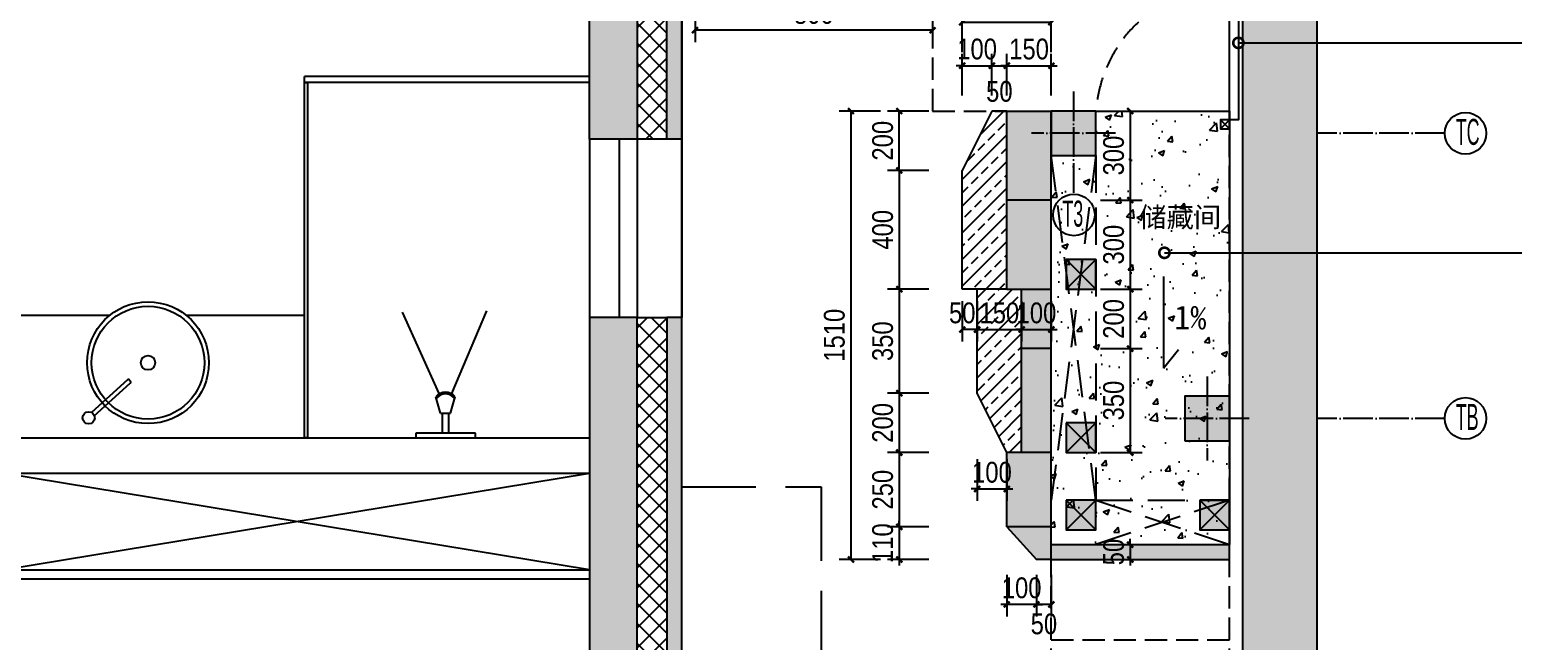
# Model space of a CAD drawing. Extents: x 9928 to 93764, y -101273 to -34887.
# Drawn here: x 26047 to 31044, y -62708 to -60649 of the extents above; entities that cross this region are included whole.
import ezdxf
from ezdxf import colors
from ezdxf.entities.mleader import LeaderData, LeaderLine
from ezdxf.math import Vec2, Vec3

# ---------------------------------------------------------------- set-up
doc = ezdxf.new("R2010")
doc.units = 0
doc.header["$LTSCALE"] = 1000
doc.header["$MEASUREMENT"] = 0
for name, pattern in [('CENTER', [2, 1.25, -0.25, 0.25, -0.25]), ('DASH', [0.35, 0.25, -0.1]), ('DOTE', [2.42, 2, -0.2, 0.02, -0.2]), ('HIDDEN', [0.375, 0.25, -0.125])]:
    doc.linetypes.add(name, pattern=pattern)
doc.layers.add('_0', color=7, linetype='Continuous', lineweight=25)
for name, color, linetype in [('A', 163, 'CENTER'), ('A-ANNO-DIMS', 6, 'Continuous'), ('A-ANNO-NOTE', 4, 'Continuous'), ('A-DOOR-FULL', 25, 'Continuous'), ('A-DOOR-SWNG', 21, 'HIDDEN'), ('A-FLOR-OVHD', 111, 'HIDDEN'), ('A-FLOR-STRS', 54, 'Continuous'), ('A-FURN-PATT-251', 251, 'Continuous'), ('A-PRTN-PRHT', 216, 'Continuous'), ('A-WALL-FULL', 5, 'Continuous'), ('GL', 131, 'Continuous'), ('S-COLS', 5, 'Continuous'), ('SPACE_HATCH', 8, 'Continuous'), ('设备', 150, 'Continuous')]:
    doc.layers.add(name, color=color, linetype=linetype)
doc.styles.add('DIM', font='ARIALN.TTF')
doc.styles.add('DIM_T3', font='ARIALN.TTF')
doc.styles.add('MATERAL LIST-A1$0$MATERAL LIST-A1$0$EN1', font='ARIALN.TTF', dxfattribs={"height": 2.5})
doc.styles.get("Standard").update_dxf_attribs({"font": 'gbenor.shx', "bigfont": 'gbcbig.shx'})
doc.dimstyles.new('_TCH_ARCH&&20', dxfattribs={"dimtxt": 70, "dimasz": 20, "dimexe": 40, "dimexo": 40, "dimgap": 20, "dimtad": 1, "dimdec": 0, "dimzin": 0, "dimdsep": 46, "dimtxsty": 'DIM_T3', "dimblk": 'ARCHTICK', "dimcen": 0.09, "dimclrd": 6, "dimclre": 6, "dimclrt": 6, "dimazin": 2, "dimtfac": 1, "dimtdec": 0, "dimtix": 1, "dimtmove": 2, "dimatfit": 3, "dimfxl": 100, "dimfxlon": 1, "dimtolj": 1, "dimtzin": 0, "dimarcsym": 0})
pattern_1 = [(135, (672692.57, -481348.93), (-33.6759605, -33.6759605), []), (225, (672692.57, -481348.93), (33.6759605, -33.6759605), [])]

# ---------------------------------------------------------------- blocks, each defined once
blk = doc.blocks.new('zw2')
at = {"layer": 'SPACE_HATCH'}
h = blk.add_hatch(color=256, dxfattribs=at)
h.dxf.hatch_style = 1
h.paths.add_polyline_path([(41709.3, -78137.2), (41859.3, -78137.2), (41859.3, -77987.2), (41709.3, -77987.2)])
at = {"layer": 'S-COLS'}
blk.add_lwpolyline([(41709.3, -78137.2), (41859.3, -78137.2), (41859.3, -77987.2), (41709.3, -77987.2)], close=True, dxfattribs=at)
blk = doc.blocks.new('asldiufhasdfaser9r')
at = {"layer": 'A-FURN-PATT-251'}
h = blk.add_hatch(color=256, dxfattribs=at)
h.dxf.hatch_style = 1
h.paths.add_polyline_path([(39038.9, -76921), (38878.9, -76921), (38878.9, -81717.1), (39038.9, -81717.1)])
h = blk.add_hatch(dxfattribs=at)
h.set_pattern_fill('ANSI37', color=256, scale=30, angle=90)
h.set_pattern_definition(pattern_1)
h.paths.add_polyline_path([(39138.9, -76921), (39038.9, -76921), (39038.9, -81717.1), (39138.9, -81717.1)])
h = blk.add_hatch(color=256, dxfattribs=at)
h.dxf.hatch_style = 1
h.paths.add_polyline_path([(39188.9, -76921), (39138.9, -76921), (39138.9, -81717.1), (39188.9, -81717.1)])
h = blk.add_hatch(color=256, dxfattribs=at)
h.dxf.hatch_style = 1
h.paths.add_polyline_path([(39038.9, -84997.1), (39038.9, -82317.1), (38878.9, -82317.1), (38878.9, -84837.1), (38708.9, -84837.1), (38708.9, -84997.1)])
h = blk.add_hatch(color=256, dxfattribs=at)
h.dxf.hatch_style = 1
h.paths.add_polyline_path([(39138.9, -85097.1), (38708.9, -85097.1), (38708.9, -85147.1), (39188.9, -85147.1), (39188.9, -82317.1), (39138.9, -82317.1)])
h = blk.add_hatch(dxfattribs=at)
h.set_pattern_fill('ANSI37', color=256, scale=30, angle=90)
h.set_pattern_definition(pattern_1)
h.paths.add_polyline_path([(39038.9, -82317.1), (39038.9, -84997.1), (38708.9, -84997.1), (38708.9, -85097.1), (39138.9, -85097.1), (39138.9, -82317.1)])
for p, q in [((37919, -81526), (37919, -81506)), ((38878.9, -81506), (37919, -81506)), ((38878.9, -81526), (37919, -81526)), ((38878.9, -81717.1), (38878.9, -82317.1)), ((38978.9, -81717.1), (38978.9, -82317.1)), ((39038.9, -81717.1), (39038.9, -82317.1)), ((39138.9, -81717.1), (39038.9, -81717.1)), ((39188.9, -81717.1), (39188.9, -82317.1)), ((38372, -82572.7), (38248.9, -82299.6)), ((38414.8, -82572.7), (38532.4, -82295.1)), ((37261.4, -82311), (36908.9, -82311)), ((37919, -82311), (37521.6, -82311)), ((37919, -82722.1), (37919, -82311)), ((39038.9, -82317.1), (39138.9, -82317.1)), ((38376.4, -82638.9), (38360.7, -82584.9)), ((38410.5, -82638.9), (38426.1, -82584.9)), ((38376.4, -82638.9), (38410.5, -82638.9)), ((38383.5, -82707.1), (38383.5, -82638.9)), ((38404.8, -82707.1), (38404.8, -82638.9)), ((36908.9, -82722.1), (38878.9, -82722.1)), ((38494, -82707.1), (38294, -82707.1)), ((38294, -82707.1), (38294, -82722.1)), ((38294, -82722.1), (38494, -82722.1)), ((38494, -82722.1), (38494, -82707.1)), ((38878.9, -82727.1), (38878.9, -82827.1)), ((38878.9, -82842.1), (36908.9, -82842.1)), ((38878.9, -82842.1), (36908.9, -83167.1)), ((38878.9, -83167.1), (36908.9, -82842.1)), ((36908.9, -83167.1), (38878.9, -83167.1)), ((36908.9, -83197.1), (38878.9, -83197.1))]:
    blk.add_line(p, q, dxfattribs=at)
for points in [[(39038.9, -76921), (39038.9, -81717.1), (38878.9, -81717.1), (38878.9, -76921)], [(39188.9, -76921), (39188.9, -81717.1), (39138.9, -81717.1), (39138.9, -76921)]]:
    blk.add_lwpolyline(points, dxfattribs=at)
for points in [[(37929, -82722.1), (37919, -82722.1), (37919, -81526), (37929, -81526)], [(39038.9, -84997.1), (39038.9, -82317.1), (38878.9, -82317.1), (38878.9, -84837.1), (38708.9, -84837.1), (38708.9, -84997.1)], [(39138.9, -85097.1), (38708.9, -85097.1), (38708.9, -85147.1), (39188.9, -85147.1), (39188.9, -82317.1), (39138.9, -82317.1)]]:
    blk.add_lwpolyline(points, close=True, dxfattribs=at)
blk.add_lwpolyline([(37210.5, -82648.8), (37331.9, -82538.6, 0.32977), (37332.8, -82531.5), (37329.5, -82527.9, 0.441829), (37322.2, -82527.2), (37201.1, -82637.2)], format="xyb", dxfattribs=at)
for centre, radius in [((37391.5, -82469.5), 205), ((37391.5, -82469.5), 190), ((37391.5, -82469.5), 24.3), ((37191.5, -82655.3), 20.5)]:
    blk.add_circle(centre, radius, dxfattribs=at)
for radius in [42, 37]:
    blk.add_arc((38393.4, -82611.2), radius, 38.8688, 141.1312, dxfattribs=at)
blk = doc.blocks.new('jiegouzhu 100')
at = {"layer": 'SPACE_HATCH'}
h = blk.add_hatch(color=256, dxfattribs=at)
h.dxf.hatch_style = 1
h.paths.add_polyline_path([(40119.9, -80658.3), (40219.9, -80658.3), (40219.9, -80758.3), (40119.9, -80758.3)])
at = {"layer": 'S-COLS'}
for p, q in [((40119.9, -80658.3), (40219.9, -80758.3)), ((40119.9, -80758.3), (40219.9, -80658.3))]:
    blk.add_line(p, q, dxfattribs=at)
blk.add_lwpolyline([(40119.9, -80658.3), (40119.9, -80758.3), (40219.9, -80758.3), (40219.9, -80658.3)], close=True, dxfattribs=at)
blk = doc.blocks.new('alisdhuflaisduhfalsidfhu')
at = {"layer": 'A-FURN-PATT-251'}
h = blk.add_hatch(color=256, dxfattribs=at)
h.dxf.hatch_style = 1
h.paths.add_polyline_path([(42419.1, -90621.1), (42669.1, -90621.1), (42669.1, -77792.1), (42419.1, -77792.1)])
h = blk.add_hatch(dxfattribs=at)
h.set_pattern_fill('ANSI33', color=256, scale=20)
h.set_pattern_definition([(45, (0, 0), (-44.90128, 44.90128), []), (45, (44.9, 0), (-44.90128, 44.90128), [31.75, -15.875])])
h.paths.add_polyline_path([(41624.1, -81622.1), (41574.1, -81622.1), (41474.1, -81822.1), (41474.1, -82222.1), (41624.1, -82222.1)])
h.paths.add_polyline_path([(41674.1, -82222.1), (41624.1, -82222.1), (41524.1, -82222.1), (41524.1, -82572.1), (41624.1, -82772.1), (41674.1, -82772.1)])
h = blk.add_hatch(color=253, dxfattribs=at)
h.dxf.hatch_style = 1
h.paths.add_polyline_path([(41774.1, -81622.1), (41624.1, -81622.1), (41624.1, -81922.1), (41774.1, -81922.1)])
h.paths.add_polyline_path([(41774.1, -81922.1), (41624.1, -81922.1), (41624.1, -82222.1), (41774.1, -82222.1)])
h.paths.add_polyline_path([(41774.1, -82222.1), (41674.1, -82222.1), (41674.1, -82422.1), (41774.1, -82422.1)])
h.paths.add_polyline_path([(41774.1, -82422.1), (41674.1, -82422.1), (41674.1, -82772.1), (41774.1, -82772.1)])
h.paths.add_polyline_path([(41774.1, -82772.1), (41624.1, -82772.1), (41624.1, -83022.1), (41774.1, -83022.1)])
h.paths.add_polyline_path([(41774.1, -83022.1), (41624.1, -83022.1), (41724.1, -83132.1), (41774.1, -83132.1)])
h.paths.add_polyline_path([(42374.1, -83082.1), (41774.1, -83082.1), (41774.1, -83132.1), (42374.1, -83132.1)])
h = blk.add_hatch(dxfattribs=at)
h.set_pattern_fill('混凝土', color=256, scale=30)
h.set_pattern_definition([(50, (-12921.65, 0), (215.17805, -18.82564), [22.5, -247.5]), (355, (-12921.65, 0), (-41.6254, 225.65764), [18, -198]), (100.4514, (-12903.72, -1.57), (173.5528, 206.83186), [19.12206, -210.34263]), (46.1842, (-12921.65, 60), (320.1723, -49.6557), [33.75, -371.25]), (96.6356, (-12894.97, 55.86), (280.3988, 292.2354), [28.6831, -315.5139]), (351.1842, (-12921.65, 60), (280.3986, 292.2356), [27, -297]), (21, (-12891.65, 45), (179.0721, -120.78567), [22.5, -247.5]), (326, (-12891.65, 45), (72.9946, 217.545), [18, -198]), (71.4514, (-12876.73, 34.93), (252.0668, 96.75915), [19.12206, -210.34263]), (37.5, (-12921.65, 0), (3.647957, 99.868156), [0, -195.6, 0, -201, 0, -198.75]), (7.5, (-12921.65, 0), (78.92086, 118.32351), [0, -114.6, 0, -191.1, 0, -75.75]), (327.5, (-12988.55, 0), (160.14673, -6.76646), [0, -75, 0, -234, 0, -310.5]), (317.5, (-13018.55, 0), (174.95585, 30.0315), [0, -97.5, 0, -155.4, 0, -220.5])])
h.paths.add_polyline_path([(41774.1, -81772.1), (41929.5, -81772.1), (41924.1, -81622.1), (42374.1, -81622.1), (42374.1, -83082.1), (41774.1, -83082.1)])
at = {"layer": '设备', "linetype": 'HIDDEN', "ltscale": 0.25}
h = blk.add_hatch(dxfattribs=at)
h.set_pattern_fill('ANSI31', color=256, scale=50)
h.set_pattern_definition([(45, (-12921.65, 0), (-56.1266, 56.1266), [])])
edge = h.paths.add_edge_path()
edge.add_arc((41129.1, -80292.1), 250, 0, 360)
edge = h.paths.add_edge_path()
edge.add_arc((40769.1, -86842.1), 250, 0, 360)
edge = h.paths.add_edge_path()
edge.add_arc((41319.1, -87442.1), 250, 0, 360)
at = {"layer": 'A-DOOR-FULL'}
blk.add_lwpolyline([(42404.1, -81202.1), (42404.1, -81652.1), (42374.1, -81652.1), (42374.1, -81202.1)], close=True, dxfattribs=at)
at = {"layer": 'A-DOOR-SWNG', "ltscale": 0.3}
blk.add_arc((42374.1, -81652.1), 450, 90, 176.1774, dxfattribs=at)
at = {"layer": 'A-FLOR-OVHD', "linetype": 'DASH', "ltscale": 0.3}
for p, q in [((42374.1, -82932.1), (42374.1, -81682.1)), ((41774.1, -84452.1), (41774.1, -83132.1)), ((42374.1, -84452.1), (42374.1, -83132.1)), ((41774.1, -83402.1), (42374.1, -83402.1))]:
    blk.add_line(p, q, dxfattribs=at)
for points in [[(41374.1, -77797.1), (41374.1, -78812.1), (40574.1, -78812.1), (40574.1, -80812.1), (41374.1, -80812.1), (41374.1, -81622.1), (41774.1, -81622.1)], [(42374.1, -81622.1), (42374.1, -80012.1), (41974.1, -80012.1), (41974.1, -77797.1)]]:
    blk.add_lwpolyline(points, dxfattribs=at)
at = {"layer": 'A-FLOR-STRS'}
for p, q in [((41574.1, -81622.1), (41474.1, -81822.1)), ((41624.1, -81622.1), (41574.1, -81622.1)), ((41924.1, -81622.1), (42374.1, -81622.1)), ((42374.1, -81622.1), (42374.1, -83082.1)), ((41474.1, -82222.1), (41474.1, -81822.1)), ((41624.1, -82222.1), (41474.1, -82222.1)), ((41524.1, -82572.1), (41524.1, -82222.1)), ((41624.1, -82772.1), (41524.1, -82572.1))]:
    blk.add_line(p, q, dxfattribs=at)
at = {"layer": 'A-PRTN-PRHT'}
for p, q in [((41624.1, -82222.1), (41624.1, -81622.1)), ((41624.1, -81622.1), (41774.1, -81622.1)), ((41774.1, -83132.1), (41774.1, -81622.1)), ((42374.1, -81652.1), (42344.1, -81682.1)), ((42344.1, -81652.1), (42374.1, -81682.1)), ((41774.1, -81922.1), (41624.1, -81922.1)), ((41624.1, -82222.1), (41774.1, -82222.1)), ((41674.1, -82772.1), (41674.1, -82222.1)), ((41774.1, -82422.1), (41674.1, -82422.1)), ((41774.1, -82772.1), (41624.1, -82772.1)), ((41624.1, -83022.1), (41624.1, -82772.1)), ((41774.1, -83022.1), (41624.1, -83022.1)), ((41624.1, -83022.1), (41724.1, -83132.1)), ((41774.1, -83082.1), (42374.1, -83082.1)), ((42374.1, -83132.1), (42374.1, -83082.1)), ((41774.1, -83132.1), (41724.1, -83132.1)), ((41774.1, -83132.1), (42374.1, -83132.1))]:
    blk.add_line(p, q, dxfattribs=at)
at = {"layer": 'A-PRTN-PRHT', "linetype": 'DASH', "ltscale": 0.5}
for p, q in [((41924.1, -82932.1), (41774.1, -81772.1)), ((41924.1, -81772.1), (41774.1, -82932.1)), ((41924.1, -81772.1), (41924.1, -82932.1)), ((41924.1, -82932.1), (42374.1, -82932.1)), ((41924.1, -82932.1), (42374.1, -83082.1)), ((42374.1, -82932.1), (41924.1, -83082.1)), ((42374.1, -83082.1), (42374.1, -82932.1))]:
    blk.add_line(p, q, dxfattribs=at)
at = {"layer": 'A-PRTN-PRHT'}
blk.add_lwpolyline([(42374.1, -81652.1), (42344.1, -81652.1), (42344.1, -81682.1), (42374.1, -81682.1)], close=True, dxfattribs=at)
at = {"layer": 'A-WALL-FULL'}
for p, q in [((40529.1, -85147.1), (40529.1, -77792.1)), ((42419.1, -90621.1), (42419.1, -77792.1)), ((42669.1, -90621.1), (42669.1, -77792.1))]:
    blk.add_line(p, q, dxfattribs=at)
at = {"layer": 'SPACE_HATCH', "linetype": 'DASH'}
for p, q in [((40529.1, -82887.1), (40999.1, -82887.1)), ((40999.1, -82887.1), (40999.1, -85967.1))]:
    blk.add_line(p, q, dxfattribs=at)
for p in [(64.8, -3634.9), (514.8, -4594.9)]:
    blk.add_blockref('zw2', p)
at = {"layer": '_0', "color": 6}
blk.add_blockref('asldiufhasdfaser9r', (1340.2, 0), dxfattribs=at)
at = {"layer": '_0'}
for p in [(1704.2, -1463.8), (1704.2, -2013.8), (1704.2, -2273.8), (2154.2, -2273.8)]:
    blk.add_blockref('jiegouzhu 100', p, dxfattribs=at)
blk = doc.blocks.new('_DotSmall')
at = {"color": 0, "linetype": 'ByBlock', "const_width": 0.5}
blk.add_lwpolyline([(-0.0625, 0, 1), (0.0625, 0, 1)], format="xyb", close=True, dxfattribs=at)
blk = doc.blocks.new('_ArchTick')
at = {"color": 0, "linetype": 'ByBlock', "const_width": 0.4}
blk.add_lwpolyline([(-0.5, -0.5), (0.5, 0.5)], dxfattribs=at)
blk = doc.blocks.new('*D242')
at = {"layer": 'A-ANNO-DIMS', "color": 6, "lineweight": -2, "transparency": 16777216}
for p, q in [((28288.4, -60550.6), (28288.4, -60690.6)), ((29088.4, -60550.6), (29088.4, -60690.6)), ((29088.4, -60650.6), (28288.4, -60650.6))]:
    blk.add_line(p, q, dxfattribs=at)
at = {"layer": 'Defpoints', "color": 0, "transparency": 16777216}
for p in [(28288.4, -60212.8), (29088.4, -60212.8), (28288.4, -60650.6)]:
    blk.add_point(p, dxfattribs=at)
at = {"layer": 'A-ANNO-DIMS', "color": 6, "lineweight": -2, "transparency": 16777216, "xscale": 20, "yscale": 20, "zscale": 20, "rotation": 180}
blk.add_blockref('_ArchTick', (28288.4, -60650.6), dxfattribs=at)
at = {"layer": 'A-ANNO-DIMS', "color": 6, "lineweight": -2, "transparency": 16777216, "xscale": 20, "yscale": 20, "zscale": 20}
blk.add_blockref('_ArchTick', (29088.4, -60650.6), dxfattribs=at)
at = {"layer": 'A-ANNO-DIMS', "color": 6, "transparency": 16777216, "insert": (28688.4, -60594.8), "char_height": 70, "attachment_point": 5, "style": 'DIM_T3'}
blk.add_mtext('\\A1;800', dxfattribs=at)
blk = doc.blocks.new('*D286')
at = {"layer": 'A-ANNO-DIMS', "color": 6, "lineweight": -2, "transparency": 16777216}
for p, q in [((28913.5, -60922.8), (28773.5, -60922.8)), ((28813.5, -60922.8), (28813.5, -62432.8)), ((28913.5, -62432.8), (28773.5, -62432.8))]:
    blk.add_line(p, q, dxfattribs=at)
at = {"layer": 'Defpoints', "color": 0, "transparency": 16777216}
for p in [(29488.4, -60922.8), (28813.5, -62432.8), (29488.4, -62432.8)]:
    blk.add_point(p, dxfattribs=at)
at = {"layer": 'A-ANNO-DIMS', "color": 6, "lineweight": -2, "transparency": 16777216, "xscale": 20, "yscale": 20, "zscale": 20}
for p, rotation in [((28813.5, -60922.8), 90), ((28813.5, -62432.8), 270)]:
    blk.add_blockref('_ArchTick', p, dxfattribs=dict(at, rotation=rotation))
at = {"layer": 'A-ANNO-DIMS', "color": 6, "transparency": 16777216, "insert": (28757.8, -61677.8), "char_height": 70, "attachment_point": 5, "rotation": 90, "style": 'DIM_T3'}
blk.add_mtext('\\A1;1510', dxfattribs=at)
blk = doc.blocks.new('*D287')
at = {"layer": 'A-ANNO-DIMS', "color": 6, "lineweight": -2, "transparency": 16777216}
for p, q in [((29076.2, -61122.8), (28936.2, -61122.8)), ((28976.2, -61122.8), (28976.2, -61522.8)), ((29076.2, -61522.8), (28936.2, -61522.8))]:
    blk.add_line(p, q, dxfattribs=at)
at = {"layer": 'Defpoints', "color": 0, "transparency": 16777216}
for p in [(29188.4, -61122.8), (28976.2, -61522.8), (29338.4, -61522.8)]:
    blk.add_point(p, dxfattribs=at)
at = {"layer": 'A-ANNO-DIMS', "color": 6, "lineweight": -2, "transparency": 16777216, "xscale": 20, "yscale": 20, "zscale": 20}
for p, rotation in [((28976.2, -61122.8), 90), ((28976.2, -61522.8), 270)]:
    blk.add_blockref('_ArchTick', p, dxfattribs=dict(at, rotation=rotation))
at = {"layer": 'A-ANNO-DIMS', "color": 6, "transparency": 16777216, "insert": (28920.5, -61322.8), "char_height": 70, "attachment_point": 5, "rotation": 90, "style": 'DIM_T3'}
blk.add_mtext('\\A1;400', dxfattribs=at)
blk = doc.blocks.new('*D288')
at = {"layer": 'A-ANNO-DIMS', "color": 6, "lineweight": -2, "transparency": 16777216}
for p, q in [((29076.2, -61522.8), (28936.2, -61522.8)), ((28976.2, -61522.8), (28976.2, -61872.8)), ((29076.2, -61872.8), (28936.2, -61872.8))]:
    blk.add_line(p, q, dxfattribs=at)
at = {"layer": 'Defpoints', "color": 0, "transparency": 16777216}
for p in [(29413.4, -61522.8), (28976.2, -61872.8), (29238.4, -61872.8)]:
    blk.add_point(p, dxfattribs=at)
at = {"layer": 'A-ANNO-DIMS', "color": 6, "lineweight": -2, "transparency": 16777216, "xscale": 20, "yscale": 20, "zscale": 20}
for p, rotation in [((28976.2, -61522.8), 90), ((28976.2, -61872.8), 270)]:
    blk.add_blockref('_ArchTick', p, dxfattribs=dict(at, rotation=rotation))
at = {"layer": 'A-ANNO-DIMS', "color": 6, "transparency": 16777216, "insert": (28920.5, -61697.8), "char_height": 70, "attachment_point": 5, "rotation": 90, "style": 'DIM_T3'}
blk.add_mtext('\\A1;350', dxfattribs=at)
blk = doc.blocks.new('*D289')
at = {"layer": 'A-ANNO-DIMS', "color": 6, "lineweight": -2, "transparency": 16777216}
for p, q in [((29076.2, -62072.8), (28936.2, -62072.8)), ((28976.2, -62072.8), (28976.2, -62322.8)), ((29076.2, -62322.8), (28936.2, -62322.8))]:
    blk.add_line(p, q, dxfattribs=at)
at = {"layer": 'Defpoints', "color": 0, "transparency": 16777216}
for p in [(29388.4, -62072.8), (28976.2, -62322.8), (29338.4, -62322.8)]:
    blk.add_point(p, dxfattribs=at)
at = {"layer": 'A-ANNO-DIMS', "color": 6, "lineweight": -2, "transparency": 16777216, "xscale": 20, "yscale": 20, "zscale": 20}
for p, rotation in [((28976.2, -62072.8), 90), ((28976.2, -62322.8), 270)]:
    blk.add_blockref('_ArchTick', p, dxfattribs=dict(at, rotation=rotation))
at = {"layer": 'A-ANNO-DIMS', "color": 6, "transparency": 16777216, "insert": (28920.5, -62197.8), "char_height": 70, "attachment_point": 5, "rotation": 90, "style": 'DIM_T3'}
blk.add_mtext('\\A1;250', dxfattribs=at)
blk = doc.blocks.new('*D290')
at = {"layer": 'A-ANNO-DIMS', "color": 6, "lineweight": -2, "transparency": 16777216}
for p, q in [((28976.2, -62322.8), (28976.2, -62302.8)), ((29076.2, -62322.8), (28936.2, -62322.8)), ((28976.2, -62322.8), (28976.2, -62432.8)), ((29076.2, -62432.8), (28936.2, -62432.8)), ((28976.2, -62432.8), (28976.2, -62452.8))]:
    blk.add_line(p, q, dxfattribs=at)
at = {"layer": 'Defpoints', "color": 0, "transparency": 16777216}
for p in [(29338.4, -62322.8), (28976.2, -62432.8), (29438.4, -62432.8)]:
    blk.add_point(p, dxfattribs=at)
at = {"layer": 'A-ANNO-DIMS', "color": 6, "lineweight": -2, "transparency": 16777216, "xscale": 20, "yscale": 20, "zscale": 20}
for p, rotation in [((28976.2, -62322.8), 270), ((28976.2, -62432.8), 90)]:
    blk.add_blockref('_ArchTick', p, dxfattribs=dict(at, rotation=rotation))
at = {"layer": 'A-ANNO-DIMS', "color": 6, "transparency": 16777216, "insert": (28920.5, -62377.8), "char_height": 70, "attachment_point": 5, "rotation": 90, "style": 'DIM_T3'}
blk.add_mtext('\\A1;110', dxfattribs=at)
blk = doc.blocks.new('*D291')
at = {"layer": 'A-ANNO-DIMS', "color": 6, "lineweight": -2, "transparency": 16777216}
for p, q in [((29076.2, -61872.8), (28936.2, -61872.8)), ((28976.2, -61872.8), (28976.2, -62072.8)), ((29076.2, -62072.8), (28936.2, -62072.8))]:
    blk.add_line(p, q, dxfattribs=at)
at = {"layer": 'Defpoints', "color": 0, "transparency": 16777216}
for p in [(29238.4, -61872.8), (28976.2, -62072.8), (29338.4, -62072.8)]:
    blk.add_point(p, dxfattribs=at)
at = {"layer": 'A-ANNO-DIMS', "color": 6, "lineweight": -2, "transparency": 16777216, "xscale": 20, "yscale": 20, "zscale": 20}
for p, rotation in [((28976.2, -61872.8), 90), ((28976.2, -62072.8), 270)]:
    blk.add_blockref('_ArchTick', p, dxfattribs=dict(at, rotation=rotation))
at = {"layer": 'A-ANNO-DIMS', "color": 6, "transparency": 16777216, "insert": (28920.5, -61972.8), "char_height": 70, "attachment_point": 5, "rotation": 90, "style": 'DIM_T3'}
blk.add_mtext('\\A1;200', dxfattribs=at)
blk = doc.blocks.new('*D292')
at = {"layer": 'A-ANNO-DIMS', "color": 6, "lineweight": -2, "transparency": 16777216}
for p, q in [((29076.2, -60922.8), (28936.2, -60922.8)), ((28976.2, -61122.8), (28976.2, -60922.8)), ((29076.2, -61122.8), (28936.2, -61122.8))]:
    blk.add_line(p, q, dxfattribs=at)
at = {"layer": 'Defpoints', "color": 0, "transparency": 16777216}
for p in [(28976.2, -60922.8), (29188.4, -60922.8), (29188.4, -61122.8)]:
    blk.add_point(p, dxfattribs=at)
at = {"layer": 'A-ANNO-DIMS', "color": 6, "lineweight": -2, "transparency": 16777216, "xscale": 20, "yscale": 20, "zscale": 20}
for p, rotation in [((28976.2, -60922.8), 90), ((28976.2, -61122.8), 270)]:
    blk.add_blockref('_ArchTick', p, dxfattribs=dict(at, rotation=rotation))
at = {"layer": 'A-ANNO-DIMS', "color": 6, "transparency": 16777216, "insert": (28920.5, -61022.8), "char_height": 70, "attachment_point": 5, "rotation": 90, "style": 'DIM_T3'}
blk.add_mtext('\\A1;200', dxfattribs=at)
blk = doc.blocks.new('*D293')
at = {"layer": 'A-ANNO-DIMS', "color": 6, "lineweight": -2, "transparency": 16777216}
for p, q in [((29654.2, -60922.8), (29794.2, -60922.8)), ((29754.2, -60922.8), (29754.2, -61222.8)), ((29654.2, -61222.8), (29794.2, -61222.8))]:
    blk.add_line(p, q, dxfattribs=at)
at = {"layer": 'Defpoints', "color": 0, "transparency": 16777216}
for p in [(29488.4, -60922.8), (29488.4, -61222.8), (29754.2, -61222.8)]:
    blk.add_point(p, dxfattribs=at)
at = {"layer": 'A-ANNO-DIMS', "color": 6, "lineweight": -2, "transparency": 16777216, "xscale": 20, "yscale": 20, "zscale": 20}
for p, rotation in [((29754.2, -60922.8), 90), ((29754.2, -61222.8), 270)]:
    blk.add_blockref('_ArchTick', p, dxfattribs=dict(at, rotation=rotation))
at = {"layer": 'A-ANNO-DIMS', "color": 6, "transparency": 16777216, "insert": (29698.4, -61072.8), "char_height": 70, "attachment_point": 5, "rotation": 90, "style": 'DIM_T3'}
blk.add_mtext('\\A1;300', dxfattribs=at)
blk = doc.blocks.new('*D294')
at = {"layer": 'A-ANNO-DIMS', "color": 6, "lineweight": -2, "transparency": 16777216}
for p, q in [((29654.2, -61222.8), (29794.2, -61222.8)), ((29754.2, -61222.8), (29754.2, -61522.8)), ((29654.2, -61522.8), (29794.2, -61522.8))]:
    blk.add_line(p, q, dxfattribs=at)
at = {"layer": 'Defpoints', "color": 0, "transparency": 16777216}
for p in [(29488.4, -61222.8), (29488.4, -61522.8), (29754.2, -61522.8)]:
    blk.add_point(p, dxfattribs=at)
at = {"layer": 'A-ANNO-DIMS', "color": 6, "lineweight": -2, "transparency": 16777216, "xscale": 20, "yscale": 20, "zscale": 20}
for p, rotation in [((29754.2, -61222.8), 90), ((29754.2, -61522.8), 270)]:
    blk.add_blockref('_ArchTick', p, dxfattribs=dict(at, rotation=rotation))
at = {"layer": 'A-ANNO-DIMS', "color": 6, "transparency": 16777216, "insert": (29698.4, -61372.8), "char_height": 70, "attachment_point": 5, "rotation": 90, "style": 'DIM_T3'}
blk.add_mtext('\\A1;300', dxfattribs=at)
blk = doc.blocks.new('*D295')
at = {"layer": 'A-ANNO-DIMS', "color": 6, "lineweight": -2, "transparency": 16777216}
for p, q in [((29654.2, -61522.8), (29794.2, -61522.8)), ((29754.2, -61522.8), (29754.2, -61722.8)), ((29654.2, -61722.8), (29794.2, -61722.8))]:
    blk.add_line(p, q, dxfattribs=at)
at = {"layer": 'Defpoints', "color": 0, "transparency": 16777216}
for p in [(29488.4, -61522.8), (29488.4, -61722.8), (29754.2, -61722.8)]:
    blk.add_point(p, dxfattribs=at)
at = {"layer": 'A-ANNO-DIMS', "color": 6, "lineweight": -2, "transparency": 16777216, "xscale": 20, "yscale": 20, "zscale": 20}
for p, rotation in [((29754.2, -61522.8), 90), ((29754.2, -61722.8), 270)]:
    blk.add_blockref('_ArchTick', p, dxfattribs=dict(at, rotation=rotation))
at = {"layer": 'A-ANNO-DIMS', "color": 6, "transparency": 16777216, "insert": (29698.4, -61622.8), "char_height": 70, "attachment_point": 5, "rotation": 90, "style": 'DIM_T3'}
blk.add_mtext('\\A1;200', dxfattribs=at)
blk = doc.blocks.new('*D296')
at = {"layer": 'A-ANNO-DIMS', "color": 6, "lineweight": -2, "transparency": 16777216}
for p, q in [((29654.2, -61722.8), (29794.2, -61722.8)), ((29754.2, -61722.8), (29754.2, -62072.8)), ((29654.2, -62072.8), (29794.2, -62072.8))]:
    blk.add_line(p, q, dxfattribs=at)
at = {"layer": 'Defpoints', "color": 0, "transparency": 16777216}
for p in [(29488.4, -61722.8), (29488.4, -62072.8), (29754.2, -62072.8)]:
    blk.add_point(p, dxfattribs=at)
at = {"layer": 'A-ANNO-DIMS', "color": 6, "lineweight": -2, "transparency": 16777216, "xscale": 20, "yscale": 20, "zscale": 20}
for p, rotation in [((29754.2, -61722.8), 90), ((29754.2, -62072.8), 270)]:
    blk.add_blockref('_ArchTick', p, dxfattribs=dict(at, rotation=rotation))
at = {"layer": 'A-ANNO-DIMS', "color": 6, "transparency": 16777216, "insert": (29698.4, -61897.8), "char_height": 70, "attachment_point": 5, "rotation": 90, "style": 'DIM_T3'}
blk.add_mtext('\\A1;350', dxfattribs=at)
blk = doc.blocks.new('*D297')
at = {"layer": 'A-ANNO-DIMS', "color": 6, "lineweight": -2, "transparency": 16777216}
for p, q in [((29754.2, -62382.8), (29754.2, -62362.8)), ((29654.2, -62382.8), (29794.2, -62382.8)), ((29754.2, -62382.8), (29754.2, -62432.8)), ((29654.2, -62432.8), (29794.2, -62432.8)), ((29754.2, -62432.8), (29754.2, -62452.8))]:
    blk.add_line(p, q, dxfattribs=at)
at = {"layer": 'Defpoints', "color": 0, "transparency": 16777216}
for p in [(29488.4, -62382.8), (29488.4, -62432.8), (29754.2, -62432.8)]:
    blk.add_point(p, dxfattribs=at)
at = {"layer": 'A-ANNO-DIMS', "color": 6, "lineweight": -2, "transparency": 16777216, "xscale": 20, "yscale": 20, "zscale": 20}
for p, rotation in [((29754.2, -62382.8), 270), ((29754.2, -62432.8), 90)]:
    blk.add_blockref('_ArchTick', p, dxfattribs=dict(at, rotation=rotation))
at = {"layer": 'A-ANNO-DIMS', "color": 6, "transparency": 16777216, "insert": (29698.4, -62407.8), "char_height": 70, "attachment_point": 5, "rotation": 90, "style": 'DIM_T3'}
blk.add_mtext('\\A1;50', dxfattribs=at)
blk = doc.blocks.new('*D298')
at = {"layer": 'A-ANNO-DIMS', "color": 6, "lineweight": -2, "transparency": 16777216}
for p, q in [((29338.4, -60870.2), (29338.4, -60730.2)), ((29488.4, -60870.2), (29488.4, -60730.2)), ((29338.4, -60770.2), (29318.4, -60770.2)), ((29338.4, -60770.2), (29488.4, -60770.2)), ((29488.4, -60770.2), (29508.4, -60770.2))]:
    blk.add_line(p, q, dxfattribs=at)
at = {"layer": 'Defpoints', "color": 0, "transparency": 16777216}
for p in [(29488.4, -60770.2), (29338.4, -60922.8), (29488.4, -60922.8)]:
    blk.add_point(p, dxfattribs=at)
at = {"layer": 'A-ANNO-DIMS', "color": 6, "lineweight": -2, "transparency": 16777216, "xscale": 20, "yscale": 20, "zscale": 20}
blk.add_blockref('_ArchTick', (29338.4, -60770.2), dxfattribs=at)
at = {"layer": 'A-ANNO-DIMS', "color": 6, "lineweight": -2, "transparency": 16777216, "xscale": 20, "yscale": 20, "zscale": 20, "rotation": 180}
blk.add_blockref('_ArchTick', (29488.4, -60770.2), dxfattribs=at)
at = {"layer": 'A-ANNO-DIMS', "color": 6, "transparency": 16777216, "insert": (29413.4, -60714.5), "char_height": 70, "attachment_point": 5, "style": 'DIM_T3'}
blk.add_mtext('\\A1;150', dxfattribs=at)
blk = doc.blocks.new('*D299')
at = {"layer": 'A-ANNO-DIMS', "color": 6, "lineweight": -2, "transparency": 16777216}
for p, q in [((29388.4, -61562.8), (29388.4, -61698.6)), ((29488.4, -61562.8), (29488.4, -61698.6)), ((29388.4, -61658.6), (29368.4, -61658.6)), ((29388.4, -61658.6), (29488.4, -61658.6)), ((29488.4, -61658.6), (29508.4, -61658.6))]:
    blk.add_line(p, q, dxfattribs=at)
at = {"layer": 'Defpoints', "color": 0, "transparency": 16777216}
for p in [(29388.4, -61522.8), (29488.4, -61522.8), (29488.4, -61658.6)]:
    blk.add_point(p, dxfattribs=at)
at = {"layer": 'A-ANNO-DIMS', "color": 6, "lineweight": -2, "transparency": 16777216, "xscale": 20, "yscale": 20, "zscale": 20}
blk.add_blockref('_ArchTick', (29388.4, -61658.6), dxfattribs=at)
at = {"layer": 'A-ANNO-DIMS', "color": 6, "lineweight": -2, "transparency": 16777216, "xscale": 20, "yscale": 20, "zscale": 20, "rotation": 180}
blk.add_blockref('_ArchTick', (29488.4, -61658.6), dxfattribs=at)
at = {"layer": 'A-ANNO-DIMS', "color": 6, "transparency": 16777216, "insert": (29438.4, -61602.9), "char_height": 70, "attachment_point": 5, "style": 'DIM_T3'}
blk.add_mtext('\\A1;100', dxfattribs=at)
blk = doc.blocks.new('*D244')
at = {"layer": 'A-ANNO-DIMS', "color": 6, "lineweight": -2, "transparency": 16777216}
for p, q in [((29438.4, -62484.3), (29438.4, -62624.3)), ((29488.4, -62484.3), (29488.4, -62624.3)), ((29488.4, -62584.3), (29438.4, -62584.3))]:
    blk.add_line(p, q, dxfattribs=at)
at = {"layer": 'Defpoints', "color": 0, "transparency": 16777216}
for p in [(29438.4, -62432.8), (29488.4, -62432.8), (29438.4, -62584.3)]:
    blk.add_point(p, dxfattribs=at)
at = {"layer": 'A-ANNO-DIMS', "color": 6, "lineweight": -2, "transparency": 16777216, "xscale": 20, "yscale": 20, "zscale": 20, "rotation": 180}
blk.add_blockref('_ArchTick', (29438.4, -62584.3), dxfattribs=at)
at = {"layer": 'A-ANNO-DIMS', "color": 6, "lineweight": -2, "transparency": 16777216, "xscale": 20, "yscale": 20, "zscale": 20}
blk.add_blockref('_ArchTick', (29488.4, -62584.3), dxfattribs=at)
at = {"layer": 'A-ANNO-DIMS', "color": 6, "transparency": 16777216, "insert": (29463.4, -62650), "char_height": 70, "attachment_point": 5, "style": 'DIM_T3'}
blk.add_mtext('\\A1;50', dxfattribs=at)
blk = doc.blocks.new('*D245')
at = {"layer": 'A-ANNO-DIMS', "color": 6, "lineweight": -2, "transparency": 16777216}
for p, q in [((29338.4, -62484.3), (29338.4, -62624.3)), ((29438.4, -62484.3), (29438.4, -62624.3)), ((29338.4, -62584.3), (29318.4, -62584.3)), ((29438.4, -62584.3), (29338.4, -62584.3)), ((29438.4, -62584.3), (29458.4, -62584.3))]:
    blk.add_line(p, q, dxfattribs=at)
at = {"layer": 'Defpoints', "color": 0, "transparency": 16777216}
for p in [(29338.4, -62322.8), (29438.4, -62432.8), (29338.4, -62584.3)]:
    blk.add_point(p, dxfattribs=at)
at = {"layer": 'A-ANNO-DIMS', "color": 6, "lineweight": -2, "transparency": 16777216, "xscale": 20, "yscale": 20, "zscale": 20}
blk.add_blockref('_ArchTick', (29338.4, -62584.3), dxfattribs=at)
at = {"layer": 'A-ANNO-DIMS', "color": 6, "lineweight": -2, "transparency": 16777216, "xscale": 20, "yscale": 20, "zscale": 20, "rotation": 180}
blk.add_blockref('_ArchTick', (29438.4, -62584.3), dxfattribs=at)
at = {"layer": 'A-ANNO-DIMS', "color": 6, "transparency": 16777216, "insert": (29388.4, -62528.6), "char_height": 70, "attachment_point": 5, "style": 'DIM_T3'}
blk.add_mtext('\\A1;100', dxfattribs=at)
blk = doc.blocks.new('*D300')
at = {"layer": 'A-ANNO-DIMS', "color": 6, "lineweight": -2, "transparency": 16777216}
for p, q in [((29288.4, -60870.2), (29288.4, -60730.2)), ((29338.4, -60870.2), (29338.4, -60730.2)), ((29288.4, -60770.2), (29338.4, -60770.2))]:
    blk.add_line(p, q, dxfattribs=at)
at = {"layer": 'Defpoints', "color": 0, "transparency": 16777216}
for p in [(29338.4, -60770.2), (29288.4, -60922.8), (29338.4, -60922.8)]:
    blk.add_point(p, dxfattribs=at)
at = {"layer": 'A-ANNO-DIMS', "color": 6, "lineweight": -2, "transparency": 16777216, "xscale": 20, "yscale": 20, "zscale": 20, "rotation": 180}
blk.add_blockref('_ArchTick', (29288.4, -60770.2), dxfattribs=at)
at = {"layer": 'A-ANNO-DIMS', "color": 6, "lineweight": -2, "transparency": 16777216, "xscale": 20, "yscale": 20, "zscale": 20}
blk.add_blockref('_ArchTick', (29338.4, -60770.2), dxfattribs=at)
at = {"layer": 'A-ANNO-DIMS', "color": 6, "transparency": 16777216, "insert": (29313.4, -60857.1), "char_height": 70, "attachment_point": 5, "style": 'DIM_T3'}
blk.add_mtext('\\A1;50', dxfattribs=at)
blk = doc.blocks.new('*D246')
at = {"layer": 'A-ANNO-DIMS', "color": 6, "lineweight": -2, "transparency": 16777216}
for p, q in [((29188.4, -60870.2), (29188.4, -60730.2)), ((29288.4, -60870.2), (29288.4, -60730.2)), ((29188.4, -60770.2), (29168.4, -60770.2)), ((29188.4, -60770.2), (29288.4, -60770.2)), ((29288.4, -60770.2), (29308.4, -60770.2))]:
    blk.add_line(p, q, dxfattribs=at)
at = {"layer": 'Defpoints', "color": 0, "transparency": 16777216}
for p in [(29288.4, -60770.2), (29188.4, -61122.8), (29288.4, -61122.8)]:
    blk.add_point(p, dxfattribs=at)
at = {"layer": 'A-ANNO-DIMS', "color": 6, "lineweight": -2, "transparency": 16777216, "xscale": 20, "yscale": 20, "zscale": 20}
blk.add_blockref('_ArchTick', (29188.4, -60770.2), dxfattribs=at)
at = {"layer": 'A-ANNO-DIMS', "color": 6, "lineweight": -2, "transparency": 16777216, "xscale": 20, "yscale": 20, "zscale": 20, "rotation": 180}
blk.add_blockref('_ArchTick', (29288.4, -60770.2), dxfattribs=at)
at = {"layer": 'A-ANNO-DIMS', "color": 6, "transparency": 16777216, "insert": (29238.4, -60714.5), "char_height": 70, "attachment_point": 5, "style": 'DIM_T3'}
blk.add_mtext('\\A1;100', dxfattribs=at)
blk = doc.blocks.new('*D301')
at = {"layer": 'A-ANNO-DIMS', "color": 6, "lineweight": -2, "transparency": 16777216}
for p, q in [((29238.4, -61562.8), (29238.4, -61698.6)), ((29388.4, -61562.8), (29388.4, -61698.6)), ((29238.4, -61658.6), (29218.4, -61658.6)), ((29238.4, -61658.6), (29388.4, -61658.6)), ((29388.4, -61658.6), (29408.4, -61658.6))]:
    blk.add_line(p, q, dxfattribs=at)
at = {"layer": 'Defpoints', "color": 0, "transparency": 16777216}
for p in [(29238.4, -61522.8), (29388.4, -61522.8), (29388.4, -61658.6)]:
    blk.add_point(p, dxfattribs=at)
at = {"layer": 'A-ANNO-DIMS', "color": 6, "lineweight": -2, "transparency": 16777216, "xscale": 20, "yscale": 20, "zscale": 20}
blk.add_blockref('_ArchTick', (29238.4, -61658.6), dxfattribs=at)
at = {"layer": 'A-ANNO-DIMS', "color": 6, "lineweight": -2, "transparency": 16777216, "xscale": 20, "yscale": 20, "zscale": 20, "rotation": 180}
blk.add_blockref('_ArchTick', (29388.4, -61658.6), dxfattribs=at)
at = {"layer": 'A-ANNO-DIMS', "color": 6, "transparency": 16777216, "insert": (29313.4, -61602.9), "char_height": 70, "attachment_point": 5, "style": 'DIM_T3'}
blk.add_mtext('\\A1;150', dxfattribs=at)
blk = doc.blocks.new('*D302')
at = {"layer": 'A-ANNO-DIMS', "color": 6, "lineweight": -2, "transparency": 16777216}
for p, q in [((29188.4, -61562.8), (29188.4, -61698.6)), ((29238.4, -61562.8), (29238.4, -61698.6)), ((29238.4, -61658.6), (29188.4, -61658.6))]:
    blk.add_line(p, q, dxfattribs=at)
at = {"layer": 'Defpoints', "color": 0, "transparency": 16777216}
for p in [(29188.4, -61522.8), (29238.4, -61522.8), (29188.4, -61658.6)]:
    blk.add_point(p, dxfattribs=at)
at = {"layer": 'A-ANNO-DIMS', "color": 6, "lineweight": -2, "transparency": 16777216, "xscale": 20, "yscale": 20, "zscale": 20, "rotation": 180}
blk.add_blockref('_ArchTick', (29188.4, -61658.6), dxfattribs=at)
at = {"layer": 'A-ANNO-DIMS', "color": 6, "lineweight": -2, "transparency": 16777216, "xscale": 20, "yscale": 20, "zscale": 20}
blk.add_blockref('_ArchTick', (29238.4, -61658.6), dxfattribs=at)
at = {"layer": 'A-ANNO-DIMS', "color": 6, "transparency": 16777216, "insert": (29188.4, -61602.9), "char_height": 70, "attachment_point": 5, "style": 'DIM_T3'}
blk.add_mtext('\\A1;50', dxfattribs=at)
blk = doc.blocks.new('*D247')
at = {"layer": 'A-ANNO-DIMS', "color": 6, "lineweight": -2, "transparency": 16777216}
for p, q in [((29238.4, -62095.4), (29238.4, -62235.4)), ((29338.4, -62095.4), (29338.4, -62235.4)), ((29238.4, -62195.4), (29218.4, -62195.4)), ((29238.4, -62195.4), (29338.4, -62195.4)), ((29338.4, -62195.4), (29358.4, -62195.4))]:
    blk.add_line(p, q, dxfattribs=at)
at = {"layer": 'Defpoints', "color": 0, "transparency": 16777216}
for p in [(29238.4, -61872.8), (29338.4, -61872.8), (29338.4, -62195.4)]:
    blk.add_point(p, dxfattribs=at)
at = {"layer": 'A-ANNO-DIMS', "color": 6, "lineweight": -2, "transparency": 16777216, "xscale": 20, "yscale": 20, "zscale": 20}
blk.add_blockref('_ArchTick', (29238.4, -62195.4), dxfattribs=at)
at = {"layer": 'A-ANNO-DIMS', "color": 6, "lineweight": -2, "transparency": 16777216, "xscale": 20, "yscale": 20, "zscale": 20, "rotation": 180}
blk.add_blockref('_ArchTick', (29338.4, -62195.4), dxfattribs=at)
at = {"layer": 'A-ANNO-DIMS', "color": 6, "transparency": 16777216, "insert": (29288.4, -62139.6), "char_height": 70, "attachment_point": 5, "style": 'DIM_T3'}
blk.add_mtext('\\A1;100', dxfattribs=at)
blk = doc.blocks.new('*D303')
at = {"layer": 'A-ANNO-DIMS', "color": 6, "lineweight": -2, "transparency": 16777216}
for p, q in [((29188.4, -60724.1), (29188.4, -60584.1)), ((29488.4, -60724.1), (29488.4, -60584.1)), ((29188.4, -60624.1), (29488.4, -60624.1))]:
    blk.add_line(p, q, dxfattribs=at)
at = {"layer": 'Defpoints', "color": 0, "transparency": 16777216}
for p in [(29488.4, -60624.1), (29188.4, -61122.8), (29488.4, -61122.8)]:
    blk.add_point(p, dxfattribs=at)
at = {"layer": 'A-ANNO-DIMS', "color": 6, "lineweight": -2, "transparency": 16777216, "xscale": 20, "yscale": 20, "zscale": 20, "rotation": 180}
blk.add_blockref('_ArchTick', (29188.4, -60624.1), dxfattribs=at)
at = {"layer": 'A-ANNO-DIMS', "color": 6, "lineweight": -2, "transparency": 16777216, "xscale": 20, "yscale": 20, "zscale": 20}
blk.add_blockref('_ArchTick', (29488.4, -60624.1), dxfattribs=at)
at = {"layer": 'A-ANNO-DIMS', "color": 6, "transparency": 16777216, "insert": (29338.4, -60568.4), "char_height": 70, "attachment_point": 5, "style": 'DIM_T3'}
blk.add_mtext('\\A1;300', dxfattribs=at)
blk = doc.blocks.new('ASLIDUFHASDF')
at = {"layer": 'A', "ltscale": 0.3}
for p, q in [((17297.9, -90751.2), (17297.9, -76645.8)), ((19187.9, -90751.2), (19187.9, -76645.8))]:
    blk.add_line(p, q, dxfattribs=at)
blk = doc.blocks.new('TZ')
at = {"layer": 'GL', "color": 3, "linetype": 'DOTE', "ltscale": 0.05}
for p, q in [((14891.3, -118390.4), (14891.3, -118736.4)), ((15032.6, -118531.7), (14749.9, -118531.7)), ((16141.3, -118531.7), (15712.3, -118531.7)), ((15341.3, -119350.4), (15341.3, -119633.1)), ((15482.6, -119491.7), (15199.9, -119491.7)), ((16141.3, -119491.7), (15712.3, -119491.7))]:
    blk.add_line(p, q, dxfattribs=at)
at = {"layer": 'GL', "color": 3}
for centre in [(16211.3, -118531.7), (14892.3, -118806.4), (16211.3, -119491.7)]:
    blk.add_circle(centre, 70, dxfattribs=at)
at = {"layer": 'GL', "color": 3, "style": 'DIM_T3', "width": 0.6}
for s, p in [('TC', (16178.5, -118570.6)), ('T3', (14853.4, -118845.8)), ('TB', (16178.5, -119530.6))]:
    blk.add_text(s, height=87.5, dxfattribs=at).set_placement(p)

msp = doc.modelspace()

# ---------------------------------------------------------------- linework, layer by layer
at = {"layer": 'A-ANNO-DIMS'}
for p, q in [((29865.7, -61480.4), (29865.7, -61788.9)), ((29865.7, -61788.9), (29916.9, -61725.5))]:
    msp.add_line(p, q, dxfattribs=at)

# ---------------------------------------------------------------- block references
msp.add_blockref('alisdhuflaisduhfalsidfhu', (-12285.7, 20699.3))
at = {"layer": '_0', "color": 6}
msp.add_blockref('ASLIDUFHASDF', (10945.5, 20699.3), dxfattribs=at)
at = {"layer": 'GL'}
msp.add_blockref('TZ', (14672.1, 57533.9), dxfattribs=at)

# ---------------------------------------------------------------- texts
at = {"layer": 'A-ANNO-DIMS', "insert": (29902.1, -61577.7), "char_height": 80, "width": 178.067, "attachment_point": 1, "style": 'MATERAL LIST-A1$0$MATERAL LIST-A1$0$EN1'}
msp.add_mtext('{\\fSimSun|b0|i0|c134|p2;1%}', dxfattribs=at)
at = {"layer": 'A-ANNO-NOTE', "insert": (29784.5, -61246.3), "char_height": 67.5, "width": 711.432, "attachment_point": 1, "style": 'DIM'}
msp.add_mtext('{\\fSimSun|b0|i0|c134|p2;储藏间}', dxfattribs=at)

# ---------------------------------------------------------------- dimensions: what is measured, and where the dimension line sits
at = {"layer": 'A-ANNO-DIMS'}
for base, p1, p2, picture, middle in [((28288.4, -60650.6), (29088.4, -60212.8), (28288.4, -60212.8), '*D242', (28688.4, -60594.8)), ((29488.4, -60624.1), (29188.4, -61122.8), (29488.4, -61122.8), '*D303', (29338.4, -60568.4)), ((29288.4, -60770.2), (29188.4, -61122.8), (29288.4, -61122.8), '*D246', (29238.4, -60714.5)), ((29488.4, -60770.2), (29338.4, -60922.8), (29488.4, -60922.8), '*D298', (29413.4, -60714.5)), ((29388.4, -61658.6), (29238.4, -61522.8), (29388.4, -61522.8), '*D301', (29313.4, -61602.9)), ((29488.4, -61658.6), (29388.4, -61522.8), (29488.4, -61522.8), '*D299', (29438.4, -61602.9)), ((29338.4, -62195.4), (29238.4, -61872.8), (29338.4, -61872.8), '*D247', (29288.4, -62139.6)), ((29338.4, -62584.3), (29438.4, -62432.8), (29338.4, -62322.8), '*D245', (29388.4, -62528.6))]:
    dim = msp.add_linear_dim(base=base, p1=p1, p2=p2, dimstyle='_TCH_ARCH&&20', dxfattribs=at)
    dim.commit()
    dim.dimension.update_dxf_attribs({"geometry": picture, "text_midpoint": middle})
for base, p1, p2, picture, middle in [((29338.4, -60770.2), (29288.4, -60922.8), (29338.4, -60922.8), '*D300', (29313.4, -60857.1)), ((29188.4, -61658.6), (29238.4, -61522.8), (29188.4, -61522.8), '*D302', (29188.4, -61602.9)), ((29438.4, -62584.3), (29488.4, -62432.8), (29438.4, -62432.8), '*D244', (29463.4, -62650))]:
    dim = msp.add_linear_dim(base=base, p1=p1, p2=p2, dimstyle='_TCH_ARCH&&20', dxfattribs=at)
    dim.commit()
    dim.dimension.update_dxf_attribs({"geometry": picture, "text_midpoint": middle, "dimtype": 160})
for base, p1, p2, picture, middle in [((28813.5, -62432.8), (29488.4, -60922.8), (29488.4, -62432.8), '*D286', (28757.8, -61677.8)), ((28976.2, -60922.8), (29188.4, -61122.8), (29188.4, -60922.8), '*D292', (28920.5, -61022.8)), ((29754.2, -61222.8), (29488.4, -60922.8), (29488.4, -61222.8), '*D293', (29698.4, -61072.8)), ((28976.2, -61522.8), (29188.4, -61122.8), (29338.4, -61522.8), '*D287', (28920.5, -61322.8)), ((29754.2, -61522.8), (29488.4, -61222.8), (29488.4, -61522.8), '*D294', (29698.4, -61372.8)), ((28976.2, -61872.8), (29413.4, -61522.8), (29238.4, -61872.8), '*D288', (28920.5, -61697.8)), ((29754.2, -61722.8), (29488.4, -61522.8), (29488.4, -61722.8), '*D295', (29698.4, -61622.8)), ((29754.2, -62072.8), (29488.4, -61722.8), (29488.4, -62072.8), '*D296', (29698.4, -61897.8)), ((28976.2, -62072.8), (29238.4, -61872.8), (29338.4, -62072.8), '*D291', (28920.5, -61972.8)), ((28976.2, -62322.8), (29388.4, -62072.8), (29338.4, -62322.8), '*D289', (28920.5, -62197.8)), ((28976.2, -62432.8), (29338.4, -62322.8), (29438.4, -62432.8), '*D290', (28920.5, -62377.8)), ((29754.2, -62432.8), (29488.4, -62382.8), (29488.4, -62432.8), '*D297', (29698.4, -62407.8))]:
    dim = msp.add_linear_dim(base=base, p1=p1, p2=p2, angle=90, dimstyle='_TCH_ARCH&&20', dxfattribs=at)
    dim.commit()
    dim.dimension.update_dxf_attribs({"geometry": picture, "text_midpoint": middle})

# ---------------------------------------------------------------- leaders
at = {"layer": 'A-ANNO-NOTE'}
ml = msp.add_multileader_mtext('Standard', dxfattribs=at)
ml.set_content('{\\fSimSun|b0|i0|c134|p2;金属冲孔板门}', color=256)
ml.set_leader_properties()
ml.set_arrow_properties(name='DOTSMALL')
ml.build(insert=Vec2(0, 0))
ml.multileader.update_dxf_attribs({"text_left_attachment_type": 5, "text_right_attachment_type": 5, "dogleg_length": 81.8, "arrow_head_size": 69.3})
ctx = ml.context
ctx.base_point, ctx.char_height, ctx.arrow_head_size, ctx.landing_gap_size, ctx.plane_origin = Vec3(31267.6, -60693.3), 78.75, 69.3, 4.72, Vec3(23306.6, -61354.7)
ctx.left_attachment, ctx.right_attachment, ctx.text_align_type = 5, 5, 2
notes = []
notes.append((ctx, [(1, (1, 1, 0), (30610.8, -60693.3), (1, 0), 656.8, [(0, [(30118.4, -60693.3)], 0, [])])]))
ctx.mtext.insert, ctx.mtext.alignment, ctx.mtext.flow_direction = Vec3(31930, -60585.2), 3, 5
ml = msp.add_multileader_mtext('Standard', dxfattribs=at)
ml.set_content('{\\fSimSun|b0|i0|c134|p2;水泥压光地面}', color=256)
ml.set_leader_properties()
ml.set_arrow_properties(name='DOTSMALL')
ml.build(insert=Vec2(0, 0))
ml.multileader.update_dxf_attribs({"text_left_attachment_type": 5, "text_right_attachment_type": 5, "dogleg_length": 81.8, "arrow_head_size": 69.3})
ctx = ml.context
ctx.base_point, ctx.char_height, ctx.arrow_head_size, ctx.landing_gap_size, ctx.plane_origin = Vec3(31286.8, -61400.2), 78.75, 69.3, 4.72, Vec3(23325.8, -62061.6)
ctx.left_attachment, ctx.right_attachment, ctx.text_align_type = 5, 5, 2
notes.append((ctx, [(1, (1, 1, 0), (30084.6, -61400.2), (1, 0), 1202.2, [(0, [(29869.4, -61400.2)], 0, [])])]))
ctx.mtext.insert, ctx.mtext.alignment, ctx.mtext.flow_direction = Vec3(31956.7, -61293), 3, 5
for ctx, leaders in notes:
    for number, flags, end, landing, length, lines in leaders:
        leader = LeaderData()
        leader.index, (leader.has_last_leader_line, leader.has_dogleg_vector, leader.attachment_direction) = number, flags
        leader.last_leader_point, leader.dogleg_vector, leader.dogleg_length = Vec3(end), Vec3(landing), length
        for number, points, colour, breaks in lines:
            line = LeaderLine()
            line.index, line.vertices, line.color, line.breaks = number, Vec3.list(points), colors.encode_raw_color(colour), breaks
            leader.lines.append(line)
        ctx.leaders.append(leader)

doc.saveas('drawing.dxf')
